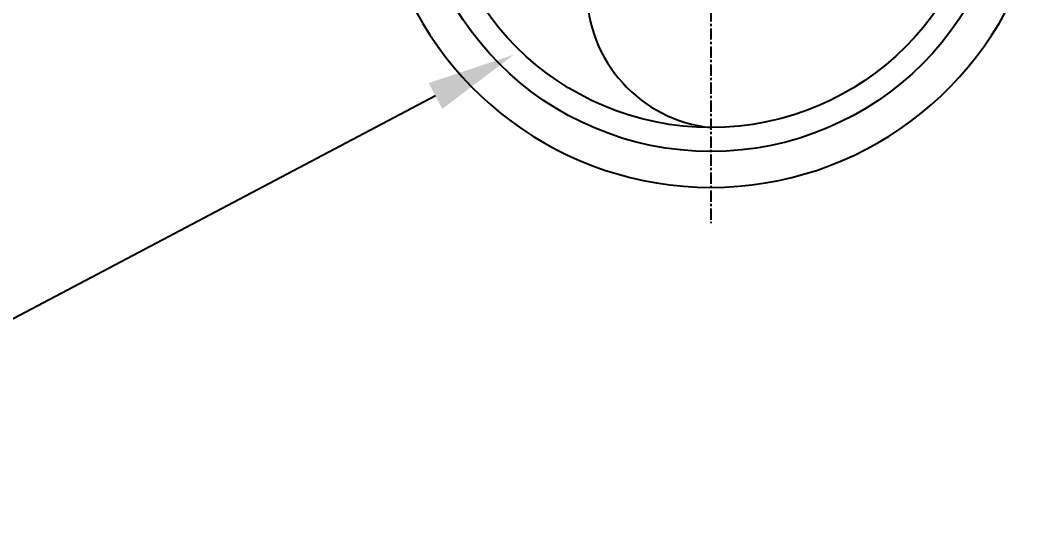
# Model space of a CAD drawing. Extents: x -452079 to 117456, y 3902 to 836955.
# Drawn here: x -267141 to -266017, y 687450 to 688003 of the extents above; entities that cross this region are included whole.
import ezdxf
from ezdxf import colors
from ezdxf.entities.mleader import LeaderData, LeaderLine
from ezdxf.math import Vec2, Vec3

# ---------------------------------------------------------------- set-up
doc = ezdxf.new("R2010")
doc.units = 0
doc.header["$LTSCALE"] = 1000
doc.header["$MEASUREMENT"] = 0
for name, pattern in [('AUDIT_D_160901175043-111', [0]), ('AUDIT_D_160901175043-122', [0]), ('CENTER', [2, 1.25, -0.25, 0.25, -0.25])]:
    doc.linetypes.add(name, pattern=pattern)
doc.layers.add('总说明', color=2, linetype='Continuous')
doc.styles.add('标题文字', font='txt.shx', dxfattribs={"bigfont": 'hztxt.shx'})

msp = doc.modelspace()

# ---------------------------------------------------------------- linework, layer by layer
at = {"layer": '总说明', "color": 4, "linetype": 'CENTER', "ltscale": 0.01}
msp.add_lwpolyline([(-266373.54, 688653.97), (-266373.54, 687777.7)], dxfattribs=at)
at = {"layer": '总说明', "color": 1, "linetype": 'Continuous'}
for radius in [332.33, 305.74]:
    msp.add_circle((-266373.54, 688189.62), radius, dxfattribs=at)
at = {"layer": '总说明', "color": 4, "linetype": 'AUDIT_D_160901175043-122'}
msp.add_arc((-266357.87, 688036.75), 153.67, 95.85036, 264.14964, dxfattribs=at)
at = {"layer": '总说明', "color": 3, "linetype": 'Continuous'}
msp.add_arc((-266373.54, 688189.62), 372.21, 196.74637, 343.25363, dxfattribs=at)

# ---------------------------------------------------------------- leaders
at = {"layer": '总说明', "color": 4, "linetype": 'AUDIT_D_160901175043-122'}
ml = msp.add_multileader_mtext('Standard', dxfattribs=at)
ml.set_content('{\\fFangSong_GB2312|b0|i0|c134|p49;\\W0.9;管道}', color=4, style='标题文字')
ml.set_leader_properties(linetype='AUDIT_D_160901175043-111')
ml.build(insert=Vec2(0, 0))
ml.multileader.update_dxf_attribs({"dogleg_length": 0.36, "arrow_head_size": 98.47})
ctx = ml.context
ctx.base_point, ctx.char_height, ctx.arrow_head_size, ctx.landing_gap_size, ctx.plane_origin = Vec3(-267911.61, 687642.25), 246.1709, 98.47, 39.88, Vec3(-266276.2, 688280.14)
ctx.text_align_type = 2
notes = []
notes.append((ctx, [(1, (1, 1, 0), (-267204.21, 687642.25), (-1, 0), 228.14, [(0, [(-266592.41, 687964.84)], 0, [])])]))
ctx.mtext.insert, ctx.mtext.width, ctx.mtext.alignment, ctx.mtext.flow_direction = Vec3(-267573.62, 687773.48), 927.4198, 3, 5
for ctx, leaders in notes:
    for number, flags, end, landing, length, lines in leaders:
        leader = LeaderData()
        leader.index, (leader.has_last_leader_line, leader.has_dogleg_vector, leader.attachment_direction) = number, flags
        leader.last_leader_point, leader.dogleg_vector, leader.dogleg_length = Vec3(end), Vec3(landing), length
        for number, points, colour, breaks in lines:
            line = LeaderLine()
            line.index, line.vertices, line.color, line.breaks = number, Vec3.list(points), colors.encode_raw_color(colour), breaks
            leader.lines.append(line)
        ctx.leaders.append(leader)

doc.saveas('drawing.dxf')
